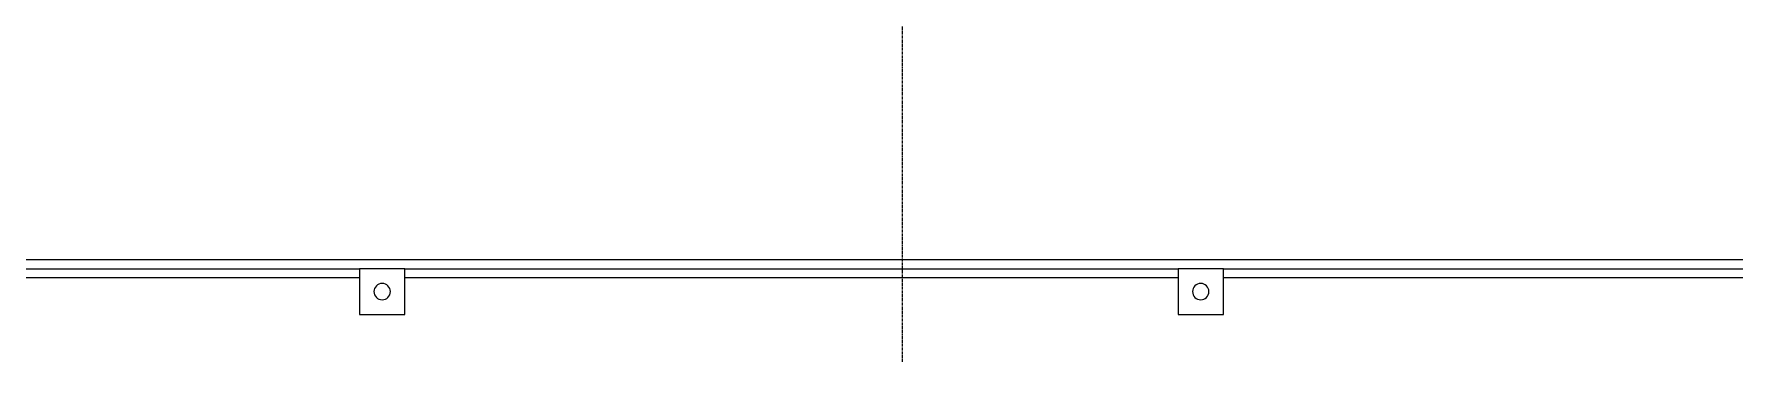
# Model space of a CAD drawing. Header units: inches. Extents: x 22 to 382261, y 22 to 371281.
# Drawn here: x 25178 to 34529, y 235477 to 237279 of the extents above; entities that cross this region are included whole.
import ezdxf

# ---------------------------------------------------------------- set-up
doc = ezdxf.new("R2010")
doc.units = ezdxf.units.IN
doc.header["$MEASUREMENT"] = 0
doc.linetypes.add('Grid Line 1_2_', pattern=[22.225, 12.7, -3.175, 3.175, -3.175])
doc.layers.add('Q-CASE', color=31, linetype='Continuous', lineweight=9)
doc.layers.add('S-GRID', color=1, linetype='Continuous', lineweight=9)

# ---------------------------------------------------------------- blocks, each defined once
blk = doc.blocks.new('Casework 1 - Casework 1-382926-SITE PLAN')
at = {"layer": 'Q-CASE'}
for p, q in [((26822.8, -8841.8), (-14547.8, -8841.8)), ((-14318.8, -8891.9), (-11468.8, -8891.9)), ((-11468.8, -8941.8), (-14318.8, -8941.8)), ((-11468.8, -8891.8), (-11468.8, -9141.8)), ((-11218.8, -8891.8), (-11468.8, -8891.8)), ((-11218.8, -9141.8), (-11218.8, -8891.8)), ((-11218.8, -8891.9), (-6968.8, -8891.9)), ((-6968.8, -8941.8), (-11218.8, -8941.8)), ((-6968.8, -8891.8), (-6968.8, -9141.8)), ((-6718.8, -8891.8), (-6968.8, -8891.8)), ((-6718.8, -9141.8), (-6718.8, -8891.8)), ((-6718.8, -8891.9), (-2468.8, -8891.9)), ((-2468.8, -8941.8), (-6718.8, -8941.8)), ((-11468.8, -9141.8), (-11218.8, -9141.8)), ((-6968.8, -9141.8), (-6718.8, -9141.8))]:
    blk.add_line(p, q, dxfattribs=at)
at = {"layer": 'Q-CASE', "lineweight": 18}
for centre, start, end in [((-11343.8, -9016.8), 0, 180), ((-6843.8, -9016.8), 0, 180), ((-11343.8, -9016.8), 180, 0), ((-6843.8, -9016.8), 180, 0)]:
    blk.add_arc(centre, 45, start, end, dxfattribs=at)

msp = doc.modelspace()

# ---------------------------------------------------------------- linework, layer by layer
at = {"layer": 'S-GRID', "linetype": 'Grid Line 1_2_'}
msp.add_line((29951.9, 235477.3), (29951.9, 259891.4), dxfattribs=at)

# ---------------------------------------------------------------- block references
at = {"layer": 'Q-CASE'}
msp.add_blockref('Casework 1 - Casework 1-382926-SITE PLAN', (38435.7, 244880.6), dxfattribs=at)

doc.saveas('drawing.dxf')
